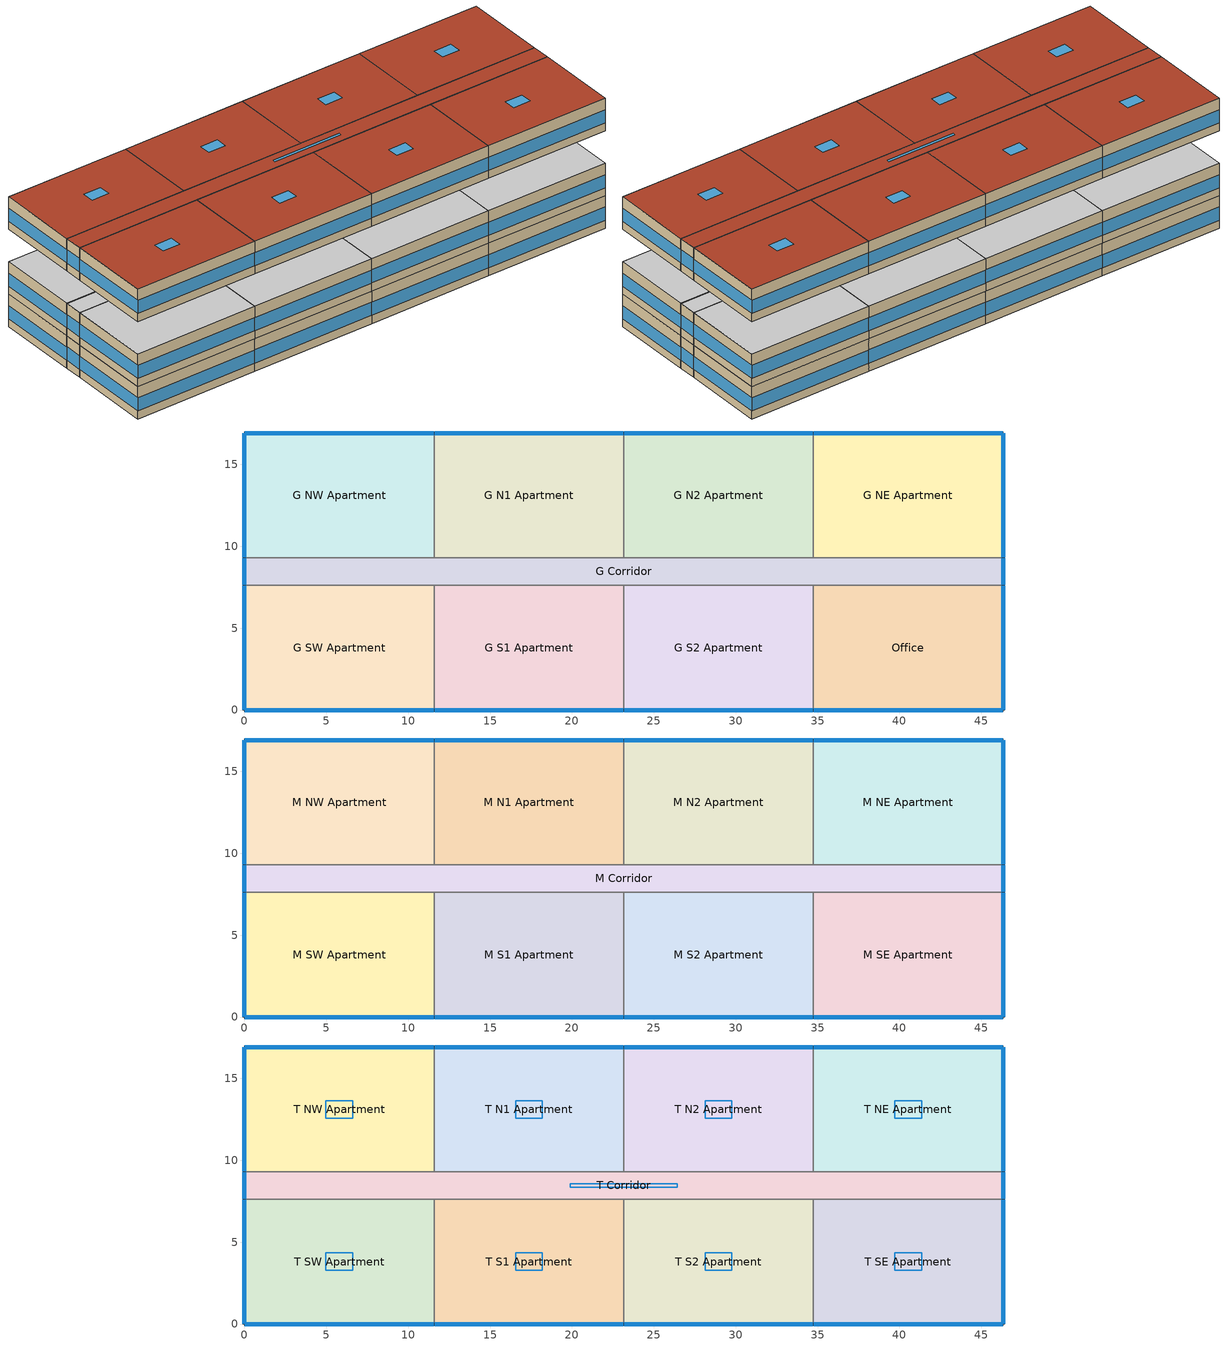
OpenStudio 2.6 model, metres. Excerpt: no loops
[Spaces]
G S1 Apartment
 floor ground: 23.16,7.62 23.16,0 11.58,0 11.58,7.62 z0
 wall outside: 11.58,0 23.16,0 z0:3.05
 wall to G S2 Apartment: 23.16,0 23.16,7.62 z0:3.05
 wall to G Corridor: 23.16,7.62 11.58,7.62 z0:3.05
 wall to G SW Apartment: 11.58,7.62 11.58,0 z0:3.05
 window: 11.61,0 23.14,0 z0.76:1.99
 ceiling adiabatic (BTAP-Int-Wall): 23.16,0 23.16,7.62 11.58,7.62 11.58,0 z3.05
G S2 Apartment
 floor ground: 34.75,7.62 34.75,0 23.16,0 23.16,7.62 z0
 wall outside: 23.16,0 34.75,0 z0:3.05
 wall to Office: 34.75,0 34.75,7.62 z0:3.05
 wall to G Corridor: 34.75,7.62 23.16,7.62 z0:3.05
 window: 23.19,0 34.72,0 z0.76:1.99
 ceiling adiabatic (BTAP-Int-Wall): 34.75,0 34.75,7.62 23.16,7.62 23.16,0 z3.05
G NE Apartment
 floor ground: 46.33,16.92 46.33,9.3 34.75,9.3 34.75,16.92 z0
 wall outside: 46.33,9.3 46.33,16.92 34.75,16.92 z0:3.05
 wall to G Corridor: 34.75,9.3 46.33,9.3 z0:3.05
 wall to G N2 Apartment: 34.75,16.92 34.75,9.3 z0:3.05
 window: 46.33,9.32 46.33,16.89 / 46.3,16.92 34.77,16.92 z0.76:1.99
 ceiling adiabatic (BTAP-Int-Wall): 46.33,9.3 46.33,16.92 34.75,16.92 34.75,9.3 z3.05
G NW Apartment
 floor ground: 11.58,16.92 11.58,9.3 0,9.3 0,16.92 z0
 wall outside: 11.58,16.92 0,16.92 0,9.3 z0:3.05
 wall to G N1 Apartment: 11.58,9.3 11.58,16.92 z0:3.05
 wall to G Corridor: 0,9.3 11.58,9.3 z0:3.05
 window: 11.56,16.92 0.03,16.92 / 0,16.89 0,9.32 z0.76:1.99
 ceiling adiabatic (BTAP-Int-Wall): 11.58,9.3 11.58,16.92 0,16.92 0,9.3 z3.05
G N1 Apartment
 floor ground: 23.16,16.92 23.16,9.3 11.58,9.3 11.58,16.92 z0
 wall outside: 23.16,16.92 11.58,16.92 z0:3.05
 wall to G N2 Apartment: 23.16,9.3 23.16,16.92 z0:3.05
 wall to G Corridor: 11.58,9.3 23.16,9.3 z0:3.05
 window: 23.14,16.92 11.61,16.92 z0.76:1.99
 ceiling adiabatic (BTAP-Int-Wall): 23.16,9.3 23.16,16.92 11.58,16.92 11.58,9.3 z3.05
Office
 floor ground: 46.33,7.62 46.33,0 34.75,0 34.75,7.62 z0
 wall outside: 34.75,0 46.33,0 46.33,7.62 z0:3.05
 wall to G Corridor: 46.33,7.62 34.75,7.62 z0:3.05
 window: 46.33,0.03 46.33,7.59 / 34.77,0 46.3,0 z0.76:1.99
 ceiling adiabatic (BTAP-Int-Wall): 46.33,0 46.33,7.62 34.75,7.62 34.75,0 z3.05
G Corridor
 floor ground: 46.33,9.3 46.33,7.62 0,7.62 0,9.3 z0
 wall outside: 46.33,7.62 46.33,9.3 / 0,9.3 0,7.62 z0:3.05
 wall to G N2 Apartment: 34.75,9.3 23.16,9.3 z0:3.05
 wall to G SW Apartment: 0,7.62 11.58,7.62 z0:3.05
 window: 46.33,7.65 46.33,9.27 / 0,9.27 0,7.65 z0.76:2.02
 ceiling adiabatic (BTAP-Int-Wall): 46.33,7.62 46.33,9.3 0,9.3 0,7.62 z3.05
G SW Apartment
 floor ground: 11.58,7.62 11.58,0 0,0 0,7.62 z0
 wall outside: 0,7.62 0,0 11.58,0 z0:3.05
 window: 0.03,0 11.56,0 / 0,7.59 0,0.03 z0.76:1.99
 ceiling adiabatic (BTAP-Int-Wall): 11.58,0 11.58,7.62 0,7.62 0,0 z3.05
G N2 Apartment
 floor ground: 34.75,16.92 34.75,9.3 23.16,9.3 23.16,16.92 z0
 wall outside: 34.75,16.92 23.16,16.92 z0:3.05
 window: 34.72,16.92 23.19,16.92 z0.76:1.99
 ceiling adiabatic (BTAP-Int-Wall): 34.75,9.3 34.75,16.92 23.16,16.92 23.16,9.3 z3.05
M S2 Apartment
 floor adiabatic (BTAP-Int-Wall): 34.75,7.62 34.75,0 23.16,0 23.16,7.62 z3.05
 wall outside: 23.16,0 34.75,0 z3.05:6.1
 wall to M SE Apartment: 34.75,0 34.75,7.62 z3.05:6.1
 wall to M S1 Apartment: 23.16,7.62 23.16,0 z3.05:6.1
 wall to M Corridor: 34.75,7.62 23.16,7.62 z3.05:6.1
 window: 23.19,0 34.72,0 z3.81:5.03
 ceiling adiabatic (BTAP-Int-Wall): 34.75,0 34.75,7.62 23.16,7.62 23.16,0 z6.1
M SE Apartment
 floor adiabatic (BTAP-Int-Wall): 46.33,7.62 46.33,0 34.75,0 34.75,7.62 z3.05
 wall outside: 34.75,0 46.33,0 46.33,7.62 z3.05:6.1
 wall to M Corridor: 46.33,7.62 34.75,7.62 z3.05:6.1
 window: 46.33,0.03 46.33,7.59 z3.81:5.04; 34.77,0 46.3,0 z3.81:5.03
 ceiling adiabatic (BTAP-Int-Wall): 46.33,0 46.33,7.62 34.75,7.62 34.75,0 z6.1
M Corridor
 floor adiabatic (BTAP-Int-Wall): 46.33,9.3 46.33,7.62 0,7.62 0,9.3 z3.05
 wall outside: 0,9.3 0,7.62 / 46.33,7.62 46.33,9.3 z3.05:6.1
 wall to M SW Apartment: 0,7.62 11.58,7.62 z3.05:6.1
 wall to M N1 Apartment: 23.16,9.3 11.58,9.3 z3.05:6.1
 wall to M NE Apartment: 46.33,9.3 34.75,9.3 z3.05:6.1
 wall to M N2 Apartment: 34.75,9.3 23.16,9.3 z3.05:6.1
 wall to M S1 Apartment: 11.58,7.62 23.16,7.62 z3.05:6.1
 wall to M NW Apartment: 11.58,9.3 0,9.3 z3.05:6.1
 window: 46.33,7.65 46.33,9.27 / 0,9.27 0,7.65 z3.81:5.07
 ceiling adiabatic (BTAP-Int-Wall): 46.33,7.62 46.33,9.3 0,9.3 0,7.62 z6.1
M SW Apartment
 floor adiabatic (BTAP-Int-Wall): 11.58,7.62 11.58,0 0,0 0,7.62 z3.05
 wall outside: 0,7.62 0,0 11.58,0 z3.05:6.1
 wall to M S1 Apartment: 11.58,0 11.58,7.62 z3.05:6.1
 window: 0.03,0 11.56,0 z3.81:5.03; 0,7.59 0,0.03 z3.81:5.04
 ceiling adiabatic (BTAP-Int-Wall): 11.58,0 11.58,7.62 0,7.62 0,0 z6.1
M NE Apartment
 floor adiabatic (BTAP-Int-Wall): 46.33,16.92 46.33,9.3 34.75,9.3 34.75,16.92 z3.05
 wall outside: 46.33,9.3 46.33,16.92 34.75,16.92 z3.05:6.1
 wall to M N2 Apartment: 34.75,16.92 34.75,9.3 z3.05:6.1
 window: 46.33,9.32 46.33,16.89 z3.81:5.04; 46.3,16.92 34.77,16.92 z3.81:5.03
 ceiling adiabatic (BTAP-Int-Wall): 46.33,9.3 46.33,16.92 34.75,16.92 34.75,9.3 z6.1
M N2 Apartment
 floor adiabatic (BTAP-Int-Wall): 34.75,16.92 34.75,9.3 23.16,9.3 23.16,16.92 z3.05
 wall outside: 34.75,16.92 23.16,16.92 z3.05:6.1
 wall to M N1 Apartment: 23.16,16.92 23.16,9.3 z3.05:6.1
 window: 34.72,16.92 23.19,16.92 z3.81:5.03
 ceiling adiabatic (BTAP-Int-Wall): 34.75,9.3 34.75,16.92 23.16,16.92 23.16,9.3 z6.1
M N1 Apartment
 floor adiabatic (BTAP-Int-Wall): 23.16,16.92 23.16,9.3 11.58,9.3 11.58,16.92 z3.05
 wall outside: 23.16,16.92 11.58,16.92 z3.05:6.1
 wall to M NW Apartment: 11.58,16.92 11.58,9.3 z3.05:6.1
 window: 23.14,16.92 11.61,16.92 z3.81:5.03
 ceiling adiabatic (BTAP-Int-Wall): 23.16,9.3 23.16,16.92 11.58,16.92 11.58,9.3 z6.1
M S1 Apartment
 floor adiabatic (BTAP-Int-Wall): 23.16,7.62 23.16,0 11.58,0 11.58,7.62 z3.05
 wall outside: 11.58,0 23.16,0 z3.05:6.1
 window: 11.61,0 23.14,0 z3.81:5.03
 ceiling adiabatic (BTAP-Int-Wall): 23.16,0 23.16,7.62 11.58,7.62 11.58,0 z6.1
M NW Apartment
 floor adiabatic (BTAP-Int-Wall): 11.58,16.92 11.58,9.3 0,9.3 0,16.92 z3.05
 wall outside: 11.58,16.92 0,16.92 0,9.3 z3.05:6.1
 window: 11.56,16.92 0.03,16.92 z3.81:5.03; 0,16.89 0,9.32 z3.81:5.04
 ceiling adiabatic (BTAP-Int-Wall): 11.58,9.3 11.58,16.92 0,16.92 0,9.3 z6.1
T SW Apartment
 floor adiabatic (BTAP-Int-Wall): 11.58,7.62 11.58,0 0,0 0,7.62 z9.14
 wall outside: 0,7.62 0,0 11.58,0 z9.14:12.19
 wall to T S1 Apartment: 11.58,0 11.58,7.62 z9.14:12.19
 wall to T Corridor: 11.58,7.62 0,7.62 z9.14:12.19
 window: 0.03,0 11.56,0 / 0,7.59 0,0.03 z9.91:11.13
 roof outside: 11.58,0 11.58,7.62 0,7.62 0,0 z12.19
 skylight: 6.61,3.27 6.61,4.35 4.97,4.35 4.97,3.27 z12.19
T N1 Apartment
 floor adiabatic (BTAP-Int-Wall): 23.16,16.92 23.16,9.3 11.58,9.3 11.58,16.92 z9.14
 wall outside: 23.16,16.92 11.58,16.92 z9.14:12.19
 wall to T Corridor: 11.58,9.3 23.16,9.3 z9.14:12.19
 wall to T NW Apartment: 11.58,16.92 11.58,9.3 z9.14:12.19
 wall to T N2 Apartment: 23.16,9.3 23.16,16.92 z9.14:12.19
 window: 23.14,16.92 11.61,16.92 z9.91:11.13
 roof outside: 23.16,9.3 23.16,16.92 11.58,16.92 11.58,9.3 z12.19
 skylight: 18.19,12.57 18.19,13.64 16.55,13.64 16.55,12.57 z12.19
T Corridor
 floor adiabatic (BTAP-Int-Wall): 46.33,9.3 46.33,7.62 0,7.62 0,9.3 z9.14
 wall outside: 46.33,7.62 46.33,9.3 / 0,9.3 0,7.62 z9.14:12.19
 wall to T SE Apartment: 34.75,7.62 46.33,7.62 z9.14:12.19
 wall to T S1 Apartment: 11.58,7.62 23.16,7.62 z9.14:12.19
 wall to T NW Apartment: 11.58,9.3 0,9.3 z9.14:12.19
 wall to T N2 Apartment: 34.75,9.3 23.16,9.3 z9.14:12.19
 wall to T S2 Apartment: 23.16,7.62 34.75,7.62 z9.14:12.19
 wall to T NE Apartment: 46.33,9.3 34.75,9.3 z9.14:12.19
 window: 46.33,7.65 46.33,9.27 / 0,9.27 0,7.65 z9.91:11.16
 roof outside: 46.33,7.62 46.33,9.3 0,9.3 0,7.62 z12.19
 skylight: 26.44,8.34 26.44,8.58 19.89,8.58 19.89,8.34 z12.19
T N2 Apartment
 floor adiabatic (BTAP-Int-Wall): 34.75,16.92 34.75,9.3 23.16,9.3 23.16,16.92 z9.14
 wall outside: 34.75,16.92 23.16,16.92 z9.14:12.19
 wall to T NE Apartment: 34.75,9.3 34.75,16.92 z9.14:12.19
 window: 34.72,16.92 23.19,16.92 z9.91:11.13
 roof outside: 34.75,9.3 34.75,16.92 23.16,16.92 23.16,9.3 z12.19
 skylight: 29.77,12.57 29.77,13.64 28.14,13.64 28.14,12.57 z12.19
T NW Apartment
 floor adiabatic (BTAP-Int-Wall): 11.58,16.92 11.58,9.3 0,9.3 0,16.92 z9.14
 wall outside: 11.58,16.92 0,16.92 0,9.3 z9.14:12.19
 window: 11.56,16.92 0.03,16.92 / 0,16.89 0,9.32 z9.91:11.13
 roof outside: 11.58,9.3 11.58,16.92 0,16.92 0,9.3 z12.19
 skylight: 6.61,12.57 6.61,13.64 4.97,13.64 4.97,12.57 z12.19
T NE Apartment
 floor adiabatic (BTAP-Int-Wall): 46.33,16.92 46.33,9.3 34.75,9.3 34.75,16.92 z9.14
 wall outside: 46.33,9.3 46.33,16.92 34.75,16.92 z9.14:12.19
 window: 46.33,9.32 46.33,16.89 / 46.3,16.92 34.77,16.92 z9.91:11.13
 roof outside: 46.33,9.3 46.33,16.92 34.75,16.92 34.75,9.3 z12.19
 skylight: 41.36,12.57 41.36,13.64 39.72,13.64 39.72,12.57 z12.19
T S2 Apartment
 floor adiabatic (BTAP-Int-Wall): 34.75,7.62 34.75,0 23.16,0 23.16,7.62 z9.14
 wall outside: 23.16,0 34.75,0 z9.14:12.19
 wall to T SE Apartment: 34.75,0 34.75,7.62 z9.14:12.19
 wall to T S1 Apartment: 23.16,7.62 23.16,0 z9.14:12.19
 window: 23.19,0 34.72,0 z9.91:11.13
 roof outside: 34.75,0 34.75,7.62 23.16,7.62 23.16,0 z12.19
 skylight: 29.77,3.27 29.77,4.35 28.14,4.35 28.14,3.27 z12.19
T S1 Apartment
 floor adiabatic (BTAP-Int-Wall): 23.16,7.62 23.16,0 11.58,0 11.58,7.62 z9.14
 wall outside: 11.58,0 23.16,0 z9.14:12.19
 window: 11.61,0 23.14,0 z9.91:11.13
 roof outside: 23.16,0 23.16,7.62 11.58,7.62 11.58,0 z12.19
 skylight: 18.19,3.27 18.19,4.35 16.55,4.35 16.55,3.27 z12.19
T SE Apartment
 floor adiabatic (BTAP-Int-Wall): 46.33,7.62 46.33,0 34.75,0 34.75,7.62 z9.14
 wall outside: 34.75,0 46.33,0 46.33,7.62 z9.14:12.19
 window: 46.33,0.03 46.33,7.59 / 34.77,0 46.3,0 z9.91:11.13
 roof outside: 46.33,0 46.33,7.62 34.75,7.62 34.75,0 z12.19
 skylight: 41.36,3.27 41.36,4.35 39.72,4.35 39.72,3.27 z12.19
[Site]
Toronto Pearson Intl AP_ON_CAN: Latitude {deg}=43.677; Longitude {deg}=-79.631; Time Zone {hr}=-5; Elevation {m}=173.4; Terrain=City
[Building]
MidriseApartment-CAN_ON_Toronto.Pearson.Intl.AP.716240_CWEC2016.epw created: 2019-05-17 15:23:00 +0000: North Axis {deg}=0; Default Construction Set=BTAP-Mass at hdd = 3890.0; Standards Number of Stories=4; Standards Number of Above Ground Stories=4; Standards Building Type=NECB2017_MidriseApartment
[Site:WaterMainsTemperature]
Calculation Method=Correlation; Annual Average Outdoor Air Temperature {C}=9.05833; Maximum Difference In Monthly Average Outdoor Air Temperatures {deltaC}=28.3
[Site:GroundTemperature:BuildingSurface]
19.527, 19.502, 19.536, 19.598, 20.002, 21.64, 22.225, 22.375, 21.449, 20.121, 19.802, 19.633
[SizingPeriod:DesignDay] Barometric Pressure {Pa}=99259; Sky Clearness=0; Rain Indicator=0; Snow Indicator=0; Day of Month=21; Daylight Saving Time Indicator=0; Humidity Indicating Type=Wetbulb; Dry-Bulb Temperature Range Modifier Type=DefaultMultipliers
Name | Maximum Dry-Bulb Temperature {C} | Daily Dry-Bulb Temperature Range {deltaC} | Humidity Indicating Conditions at Maximum Dry-Bulb | Wind Speed {m/s} | Wind Direction {deg} | Month | Day Type | Solar Model Indicator | ASHRAE Taub | ASHRAE Taud
Toronto Pearson Intl AP Ann Htg 99.6% Condns DB | -18 | 0 | -18 | 5.2 | 0 | 1 | WinterDesignDay | ASHRAEClearSky
Toronto Pearson Intl AP Ann Clg .4% Condns DB=>MWB | 31.3 | 9.7 | 22.4 | 6 | 270 | 7 | SummerDesignDay | ASHRAETau | 0.425 | 2.27
[Material:NoMass] Roughness=Smooth; Thermal Absorptance=0.9; Solar Absorptance=0.7
Name | Thermal Resistance {m2-K/W} | Visible Absorptance
Typical Carpet Pad | 0.21648 | 0.8
Typical Insulation 1 | 5.20402 | 0.7
Typical Insulation 2 | 3.32618 | 0.7
Typical Insulation 3 | 6.41024 | 0.7
Typical Carpet Pad 2 | 1.25503 | 0.8
Typical Carpet Pad 3 | 2.57255 | 0.8
Typical Insulation 4 | 0.526298 | 0.7
Typical Insulation 5 | 0.526316 | 0.7
[Material]
Name | Roughness | Thickness {m} | Conductivity {W/m-K} | Density {kg/m3} | Specific Heat {J/kg-K} | Thermal Absorptance | Solar Absorptance | Visible Absorptance
100mm Normalweight concrete floor | MediumSmooth | 0.1016 | 2.31 | 2322 | 832
G01 13mm gypsum board | Smooth | 0.0127 | 0.16 | 800 | 1090 | 0.9 | 0.7 | 0.5
G05 25mm wood | MediumSmooth | 0.0254 | 0.15 | 608 | 1630 | 0.9 | 0.5 | 0.5
4 in. Normalweight Concrete Floor | MediumRough | 0.1016 | 2.31 | 2322 | 832 | 0.9 | 0.7 | 0.7
1IN Stucco | Smooth | 0.0253 | 0.6918 | 1858 | 837 | 0.9 | 0.7 | 0.92
8IN CONCRETE HW RefBldg | Rough | 0.2032 | 1.311 | 2240 | 836.8 | 0.9 | 0.7 | 0.7
1/2IN Gypsum | Smooth | 0.0127 | 0.16 | 784.9 | 830 | 0.9 | 0.4 | 0.4
Metal Roof Surface; F08 Metal surface | Smooth | 0.0008 | 45.28 | 7824 | 500 | 0.9 | 0.7 | 0.7
6 in. Normalweight Concrete Floor | MediumRough | 0.1524 | 2.31 | 2322 | 832 | 0.9 | 0.7 | 0.7
[Construction]
BTAP-Int-Floor: 100mm Normalweight concrete floor, Typical Carpet Pad
BTAP-Int-Wall: G01 13mm gypsum board, G01 13mm gypsum board
BTAP-Int-Ceiling: Typical Carpet Pad, 100mm Normalweight concrete floor
BTAP-Ext-DaylightDiffuser: SimpleGlazing
BTAP-Int-Door: G05 25mm wood
BTAP-Ext-Floor-Mass:U-0.183: Typical Insulation 1, 4 in. Normalweight Concrete Floor, Typical Carpet Pad
BTAP-Ext-Wall-Mass:U-0.278: 1IN Stucco, 8IN CONCRETE HW RefBldg, Typical Insulation 2, 1/2IN Gypsum
BTAP-Ext-Roof-Metal:U-0.156: Metal Roof Surface, Typical Insulation 3
BTAP-Grnd-Floor-Mass:U-0.757: 6 in. Normalweight Concrete Floor, Typical Carpet Pad 2
BTAP-Grnd-Roof-Mass:U-0.379: 6 in. Normalweight Concrete Floor, Typical Carpet Pad 3
BTAP-Ext-Door:U-1.9000000000000001: F08 Metal surface, Typical Insulation 4
BTAP-Ext-OverHeadDoor:U-1.9000000000000001: Typical Insulation 5
BTAP-Ext-DaylightDiffuser:U=0.190 SHGC=0.600: SimpleGlazing:U=0.190 SHGC=0.600
[DefaultConstructionSet]
BTAP-Mass at hdd = 3890.0: Default Exterior Surface Constructions=BTAP-Mass at hdd = 3890.0; Default Interior Surface Constructions=Default Surface Constructions 2; Default Ground Contact Surface Constructions=BTAP-Mass at hdd = 3890.0 1; Default Exterior SubSurface Constructions=BTAP-Mass at hdd = 3890.0; Default Interior SubSurface Constructions=Default Sub Surface Constructions 2; Interior Partition Construction=BTAP-Int-Door
[DefaultSurfaceConstructions]
Name | Floor Construction | Wall Construction | Roof Ceiling Construction
Default Surface Constructions 2 | BTAP-Int-Floor | BTAP-Int-Wall | BTAP-Int-Ceiling
BTAP-Mass at hdd = 3890.0 | BTAP-Ext-Floor-Mass:U-0.183 | BTAP-Ext-Wall-Mass:U-0.278 | BTAP-Ext-Roof-Metal:U-0.156
BTAP-Mass at hdd = 3890.0 1 | BTAP-Grnd-Floor-Mass:U-0.757 | BTAP-Grnd-Roof-Mass:U-0.379 | BTAP-Grnd-Roof-Mass:U-0.379
[DefaultSubSurfaceConstructions]
Name | Fixed Window Construction | Operable Window Construction | Door Construction | Glass Door Construction | Overhead Door Construction | Skylight Construction | Tubular Daylight Dome Construction | Tubular Daylight Diffuser Construction
Default Sub Surface Constructions 2 | BTAP-Ext-DaylightDiffuser | BTAP-Ext-DaylightDiffuser | BTAP-Int-Door
BTAP-Mass at hdd = 3890.0 | BTAP-Ext-DaylightDiffuser:U=0.190 SHGC=0.600 | BTAP-Ext-DaylightDiffuser:U=0.190 SHGC=0.600 | BTAP-Ext-Door:U-1.9000000000000001 | BTAP-Ext-DaylightDiffuser:U=0.190 SHGC=0.600 | BTAP-Ext-OverHeadDoor:U-1.9000000000000001 | BTAP-Ext-DaylightDiffuser:U=0.190 SHGC=0.600 | BTAP-Ext-DaylightDiffuser:U=0.190 SHGC=0.600 | BTAP-Ext-DaylightDiffuser:U=0.190 SHGC=0.600
[WindowMaterial:SimpleGlazingSystem] Solar Heat Gain Coefficient=0.6; Visible Transmittance=0.21
Name | U-Factor {W/m2-K}
SimpleGlazing | 2.2
SimpleGlazing:U=0.190 SHGC=0.600 | 1.9
[Space]
Name | Space Type | Building Story | Thermal Zone
T SE Apartment | Space Function Dwelling units general | Building Story 3 | Sp-T SE Apartment Sys-1 Flr-3 Sch-G HPlcmt-south ZN
G Corridor | Space Function Corridor/Transition area other-sch-G | Building Story 1 | Sp-G Corridor Sys-1 Flr-1 Sch-G HPlcmt-east ZN
T SW Apartment | Space Function Dwelling units general | Building Story 3 | Sp-T SW Apartment Sys-1 Flr-3 Sch-G HPlcmt-south ZN
M S2 Apartment | Space Function Dwelling units general | Building Story 2 | Sp-M S2 Apartment Sys-1 Flr-2 Sch-G HPlcmt-south ZN
M SE Apartment | Space Function Dwelling units general | Building Story 2 | Sp-M SE Apartment Sys-1 Flr-2 Sch-G HPlcmt-south ZN
T N1 Apartment | Space Function Dwelling units general | Building Story 3 | Sp-T N1 Apartment Sys-1 Flr-3 Sch-G HPlcmt-north ZN
T Corridor | Space Function Corridor/Transition area other-sch-G | Building Story 3 | Sp-T Corridor Sys-1 Flr-3 Sch-G HPlcmt-west ZN
T N2 Apartment | Space Function Dwelling units general | Building Story 3 | Sp-T N2 Apartment Sys-1 Flr-3 Sch-G HPlcmt-north ZN
M SW Apartment | Space Function Dwelling units general | Building Story 2 | Sp-M SW Apartment Sys-1 Flr-2 Sch-G HPlcmt-south ZN
T NW Apartment | Space Function Dwelling units general | Building Story 3 | Sp-T NW Apartment Sys-1 Flr-3 Sch-G HPlcmt-north ZN
M Corridor | Space Function Corridor/Transition area other-sch-G | Building Story 2 | Sp-M Corridor Sys-1 Flr-2 Sch-G HPlcmt-east ZN
G S1 Apartment | Space Function Dwelling units general | Building Story 1 | Sp-G S1 Apartment Sys-1 Flr-1 Sch-G HPlcmt-south ZN
G S2 Apartment | Space Function Dwelling units general | Building Story 1 | Sp-G S2 Apartment Sys-1 Flr-1 Sch-G HPlcmt-south ZN
M NE Apartment | Space Function Dwelling units general | Building Story 2 | Sp-M NE Apartment Sys-1 Flr-2 Sch-G HPlcmt-north ZN
T NE Apartment | Space Function Dwelling units general | Building Story 3 | Sp-T NE Apartment Sys-1 Flr-3 Sch-G HPlcmt-north ZN
G NW Apartment | Space Function Dwelling units general | Building Story 1 | Sp-G NW Apartment Sys-1 Flr-1 Sch-G HPlcmt-north ZN
T S1 Apartment | Space Function Dwelling units general | Building Story 3 | Sp-T S1 Apartment Sys-1 Flr-3 Sch-G HPlcmt-south ZN
M N1 Apartment | Space Function Dwelling units general | Building Story 2 | Sp-M N1 Apartment Sys-1 Flr-2 Sch-G HPlcmt-north ZN
Office | Space Function Conference/Meeting/Multi-purpose room | Building Story 1 | Sp-Office Sys-3 Flr-1 Sch-C HPlcmt-south ZN
G NE Apartment | Space Function Dwelling units general | Building Story 1 | Sp-G NE Apartment Sys-1 Flr-1 Sch-G HPlcmt-north ZN
T S2 Apartment | Space Function Dwelling units general | Building Story 3 | Sp-T S2 Apartment Sys-1 Flr-3 Sch-G HPlcmt-south ZN
G SW Apartment | Space Function Dwelling units general | Building Story 1 | Sp-G SW Apartment Sys-1 Flr-1 Sch-G HPlcmt-south ZN
M N2 Apartment | Space Function Dwelling units general | Building Story 2 | Sp-M N2 Apartment Sys-1 Flr-2 Sch-G HPlcmt-north ZN
G N1 Apartment | Space Function Dwelling units general | Building Story 1 | Sp-G N1 Apartment Sys-1 Flr-1 Sch-G HPlcmt-north ZN
G N2 Apartment | Space Function Dwelling units general | Building Story 1 | Sp-G N2 Apartment Sys-1 Flr-1 Sch-G HPlcmt-north ZN
M S1 Apartment | Space Function Dwelling units general | Building Story 2 | Sp-M S1 Apartment Sys-1 Flr-2 Sch-G HPlcmt-south ZN
M NW Apartment | Space Function Dwelling units general | Building Story 2 | Sp-M NW Apartment Sys-1 Flr-2 Sch-G HPlcmt-north ZN
[BuildingStory]
Name | Nominal Z Coordinate {m}
Building Story 1 | 0
Building Story 2 | 3.04785
Building Story 3 | 9.14355
[SpaceType] Standards Building Type=Space Function
Name | Default Schedule Set | Design Specification Outdoor Air Object | Standards Space Type
Space Function Corridor/Transition area other-sch-G | Space Function Corridor/Transition area other-sch-G Schedule Set | Space Function Corridor/Transition area other-sch-G Ventilation | Corridor/Transition area other-sch-G
Space Function Dwelling units general | Space Function Dwelling units general Schedule Set | Space Function Dwelling units general Ventilation | Dwelling units general
Space Function Conference/Meeting/Multi-purpose room | Space Function Conference/Meeting/Multi-purpose room Schedule Set | Space Function Conference/Meeting/Multi-purpose room Ventilation | Conference/Meeting/Multi-purpose room
[People:Definition] Number of People Calculation Method=People/Area; Fraction Radiant=0.3
Name | People per Space Floor Area {person/m2}
Space Function Conference/Meeting/Multi-purpose room People Definition | 0.200073
Space Function Corridor/Transition area other-sch-G People Definition | 0.0100036
Space Function Dwelling units general People Definition | 0.0400145
[People] Work Efficiency Schedule=Work Efficiency Schedule; Clothing Insulation Schedule=Clothing Schedule; Air Velocity Schedule=Air Velocity Schedule; Multiplier=1
Name | People Definition | Space or SpaceType
Space Function Conference/Meeting/Multi-purpose room People | Space Function Conference/Meeting/Multi-purpose room People Definition | Space Function Conference/Meeting/Multi-purpose room
Space Function Corridor/Transition area other-sch-G People | Space Function Corridor/Transition area other-sch-G People Definition | Space Function Corridor/Transition area other-sch-G
Space Function Dwelling units general People | Space Function Dwelling units general People Definition | Space Function Dwelling units general
[Lights:Definition] Design Level Calculation Method=Watts/Area; Fraction Radiant=0.5; Fraction Visible=0.2
Name | Watts per Space Floor Area {W/m2}
Space Function Conference/Meeting/Multi-purpose room Lights Definition | 11.4999
Space Function Corridor/Transition area other-sch-G Lights Definition | 7.10258
Space Function Dwelling units general Lights Definition | 5.00182
[Lights] Fraction Replaceable=1
Name | Lights Definition | Space or SpaceType
Space Function Conference/Meeting/Multi-purpose room Lights | Space Function Conference/Meeting/Multi-purpose room Lights Definition | Space Function Conference/Meeting/Multi-purpose room
Space Function Corridor/Transition area other-sch-G Lights | Space Function Corridor/Transition area other-sch-G Lights Definition | Space Function Corridor/Transition area other-sch-G
Space Function Dwelling units general Lights | Space Function Dwelling units general Lights Definition | Space Function Dwelling units general
[ElectricEquipment:Definition] Design Level Calculation Method=Watts/Area; Fraction Radiant=0.5
Name | Watts per Space Floor Area {W/m2}
Space Function Conference/Meeting/Multi-purpose room Elec Equip Definition | 1.00036
Space Function Dwelling units general Elec Equip Definition | 5.00182
[ElectricEquipment]
Name | Electric Equipment Definition | Space or SpaceType
Space Function Conference/Meeting/Multi-purpose room Elec Equip | Space Function Conference/Meeting/Multi-purpose room Elec Equip Definition | Space Function Conference/Meeting/Multi-purpose room
Space Function Dwelling units general Elec Equip | Space Function Dwelling units general Elec Equip Definition | Space Function Dwelling units general
[DesignSpecification:OutdoorAir] Outdoor Air Method=Sum; Outdoor Air Flow per Person {m3/s-person}=0; Outdoor Air Flow Rate {m3/s}=0; Outdoor Air Flow Air Changes per Hour {1/hr}=0
Name | Outdoor Air Flow per Floor Area {m3/s-m2}
Space Function Conference/Meeting/Multi-purpose room Ventilation | 0.0015748
Space Function Corridor/Transition area other-sch-G Ventilation | 0.0003048
Space Function Dwelling units general Ventilation | 0.00039624
[DefaultScheduleSet] People Activity Level Schedule=NECB-Activity; Infiltration Schedule=Always On
Name | Number of People Schedule | Lighting Schedule | Electric Equipment Schedule
Space Function Conference/Meeting/Multi-purpose room Schedule Set | NECB-C-Occupancy | NECB-C-Occupancy-NECB-C-Lighting-0.5-0.0-0.67-Light Ruleset | NECB-C-Electric-Equipment
Space Function Corridor/Transition area other-sch-G Schedule Set; Space Function Dwelling units general Schedule Set | NECB-G-Occupancy | NECB-G-Lighting | NECB-G-Electric-Equipment
[ThermostatSetpoint:DualSetpoint]
Name | Heating Setpoint Temperature Schedule | Cooling Setpoint Temperature Schedule
Space Function Dwelling units general Thermostat 24; Space Function Dwelling units general Thermostat 25; Space Function Dwelling units general Thermostat 26; Space Function Dwelling units general Thermostat 27; Space Function Corridor/Transition area other-sch-G Thermostat 4; Space Function Dwelling units general Thermostat 28; Space Function Dwelling units general Thermostat 29; Space Function Dwelling units general Thermostat 30; Space Function Dwelling units general Thermostat 31; Space Function Dwelling units general Thermostat 32; Space Function Dwelling units general Thermostat 33; Space Function Dwelling units general Thermostat 34; Space Function Corridor/Transition area other-sch-G Thermostat 5; Space Function Dwelling units general Thermostat 35; Space Function Dwelling units general Thermostat 36; Space Function Dwelling units general Thermostat 37; Space Function Dwelling units general Thermostat 38; Space Function Dwelling units general Thermostat 39; Space Function Dwelling units general Thermostat 40; Space Function Dwelling units general Thermostat 41; Space Function Dwelling units general Thermostat 42; Space Function Corridor/Transition area other-sch-G Thermostat 6; Space Function Dwelling units general Thermostat 43; Space Function Dwelling units general Thermostat 44; Space Function Dwelling units general Thermostat 45; Space Function Dwelling units general Thermostat 46 | NECB-G-Thermostat Setpoint-Heating | NECB-G-Thermostat Setpoint-Cooling
Space Function Conference/Meeting/Multi-purpose room Thermostat 2 | NECB-C-Thermostat Setpoint-Heating | NECB-C-Thermostat Setpoint-Cooling
[SpaceInfiltration:DesignFlowRate] Schedule=Always On Discrete; Design Flow Rate Calculation Method=Flow/ExteriorArea; Flow per Exterior Surface Area {m3/s-m2}=0.00025; Constant Term Coefficient=0; Temperature Term Coefficient=0; Velocity Term Coefficient=0.224; Velocity Squared Term Coefficient=0
Name | Space or SpaceType
G Corridor Infiltration | G Corridor
G N1 Apartment Infiltration | G N1 Apartment
G N2 Apartment Infiltration | G N2 Apartment
G NE Apartment Infiltration | G NE Apartment
G NW Apartment Infiltration | G NW Apartment
G S1 Apartment Infiltration | G S1 Apartment
G S2 Apartment Infiltration | G S2 Apartment
G SW Apartment Infiltration | G SW Apartment
M Corridor Infiltration | M Corridor
M N1 Apartment Infiltration | M N1 Apartment
M N2 Apartment Infiltration | M N2 Apartment
M NE Apartment Infiltration | M NE Apartment
M NW Apartment Infiltration | M NW Apartment
M S1 Apartment Infiltration | M S1 Apartment
M S2 Apartment Infiltration | M S2 Apartment
M SE Apartment Infiltration | M SE Apartment
M SW Apartment Infiltration | M SW Apartment
Office Infiltration | Office
T Corridor Infiltration | T Corridor
T N1 Apartment Infiltration | T N1 Apartment
T N2 Apartment Infiltration | T N2 Apartment
T NE Apartment Infiltration | T NE Apartment
T NW Apartment Infiltration | T NW Apartment
T S1 Apartment Infiltration | T S1 Apartment
T S2 Apartment Infiltration | T S2 Apartment
T SE Apartment Infiltration | T SE Apartment
T SW Apartment Infiltration | T SW Apartment
[ThermalZone] Use Ideal Air Loads=No
Name | Thermostat | Multiplier
Sp-G N1 Apartment Sys-1 Flr-1 Sch-G HPlcmt-north ZN | Space Function Dwelling units general Thermostat 24
Sp-G N2 Apartment Sys-1 Flr-1 Sch-G HPlcmt-north ZN | Space Function Dwelling units general Thermostat 25
Sp-G NE Apartment Sys-1 Flr-1 Sch-G HPlcmt-north ZN | Space Function Dwelling units general Thermostat 26
Sp-G NW Apartment Sys-1 Flr-1 Sch-G HPlcmt-north ZN | Space Function Dwelling units general Thermostat 27
Sp-G Corridor Sys-1 Flr-1 Sch-G HPlcmt-east ZN | Space Function Corridor/Transition area other-sch-G Thermostat 4
Sp-G S1 Apartment Sys-1 Flr-1 Sch-G HPlcmt-south ZN | Space Function Dwelling units general Thermostat 28
Sp-G S2 Apartment Sys-1 Flr-1 Sch-G HPlcmt-south ZN | Space Function Dwelling units general Thermostat 29
Sp-G SW Apartment Sys-1 Flr-1 Sch-G HPlcmt-south ZN | Space Function Dwelling units general Thermostat 30
Sp-M N1 Apartment Sys-1 Flr-2 Sch-G HPlcmt-north ZN | Space Function Dwelling units general Thermostat 31 | 2
Sp-M N2 Apartment Sys-1 Flr-2 Sch-G HPlcmt-north ZN | Space Function Dwelling units general Thermostat 32 | 2
Sp-M NE Apartment Sys-1 Flr-2 Sch-G HPlcmt-north ZN | Space Function Dwelling units general Thermostat 33 | 2
Sp-M NW Apartment Sys-1 Flr-2 Sch-G HPlcmt-north ZN | Space Function Dwelling units general Thermostat 34 | 2
Sp-M Corridor Sys-1 Flr-2 Sch-G HPlcmt-east ZN | Space Function Corridor/Transition area other-sch-G Thermostat 5 | 2
Sp-M S1 Apartment Sys-1 Flr-2 Sch-G HPlcmt-south ZN | Space Function Dwelling units general Thermostat 35 | 2
Sp-M S2 Apartment Sys-1 Flr-2 Sch-G HPlcmt-south ZN | Space Function Dwelling units general Thermostat 36 | 2
Sp-M SE Apartment Sys-1 Flr-2 Sch-G HPlcmt-south ZN | Space Function Dwelling units general Thermostat 37 | 2
Sp-M SW Apartment Sys-1 Flr-2 Sch-G HPlcmt-south ZN | Space Function Dwelling units general Thermostat 38 | 2
Sp-T N1 Apartment Sys-1 Flr-3 Sch-G HPlcmt-north ZN | Space Function Dwelling units general Thermostat 39
Sp-T N2 Apartment Sys-1 Flr-3 Sch-G HPlcmt-north ZN | Space Function Dwelling units general Thermostat 40
Sp-T NE Apartment Sys-1 Flr-3 Sch-G HPlcmt-north ZN | Space Function Dwelling units general Thermostat 41
Sp-T NW Apartment Sys-1 Flr-3 Sch-G HPlcmt-north ZN | Space Function Dwelling units general Thermostat 42
Sp-T Corridor Sys-1 Flr-3 Sch-G HPlcmt-west ZN | Space Function Corridor/Transition area other-sch-G Thermostat 6
Sp-T S1 Apartment Sys-1 Flr-3 Sch-G HPlcmt-south ZN | Space Function Dwelling units general Thermostat 43
Sp-T S2 Apartment Sys-1 Flr-3 Sch-G HPlcmt-south ZN | Space Function Dwelling units general Thermostat 44
Sp-T SE Apartment Sys-1 Flr-3 Sch-G HPlcmt-south ZN | Space Function Dwelling units general Thermostat 45
Sp-T SW Apartment Sys-1 Flr-3 Sch-G HPlcmt-south ZN | Space Function Dwelling units general Thermostat 46
Sp-Office Sys-3 Flr-1 Sch-C HPlcmt-south ZN | Space Function Conference/Meeting/Multi-purpose room Thermostat 2
[HeatExchanger:AirToAir:SensibleAndLatent] Availability Schedule=Always On Discrete; Nominal Supply Air Flow Rate {m3/s}=autosize; Sensible Effectiveness at 100% Heating Air Flow=0.5; Latent Effectiveness at 100% Heating Air Flow=0.5; Sensible Effectiveness at 75% Heating Air Flow=0.5; Latent Effectiveness at 75% Heating Air Flow=0.5; Sensible Effectiveness at 100% Cooling Air Flow=0.5; Latent Effectiveness at 100% Cooling Air Flow=0.5; Sensible Effectiveness at 75% Cooling Air Flow=0.5; Latent Effectiveness at 75% Cooling Air Flow=0.5; Supply Air Outlet Temperature Control=Yes; Heat Exchanger Type=Rotary; Frost Control Type=ExhaustOnly; Threshold Temperature {C}=-23.3; Initial Defrost Time Fraction=0.167; Rate of Defrost Time Fraction Increase {1/K}=1.44; Economizer Lockout=Yes
Name | Nominal Electric Power {W}
Sys_1_Make-up air unit ERV | 895.708
Sys_3_PSZ Sp-Office Sys-3 Flr-1 Sch-C HPlcmt-south ZN ERV | 149.715
[AvailabilityManager:NightCycle] Control Type=CycleOnAny; Thermostat Tolerance {deltaC}=1; Cycling Run Time {s}=3600
Availability Manager Night Cycle 1; Availability Manager Night Cycle 2
[Coil:Cooling:DX:VariableSpeed:SpeedData] Reference Unit Gross Rated Total Cooling Capacity {W}=8914.19; Reference Unit Gross Rated Sensible Heat Ratio=0.79; Reference Unit Rated Air Flow Rate {m3/s}=0.944
Name | Reference Unit Gross Rated Cooling COP | Total Cooling Capacity Function of Temperature Curve | Total Cooling Capacity Function of Air Flow Fraction Curve | Energy Input Ratio Function of Temperature Curve | Energy Input Ratio Function of Air Flow Fraction Curve
Coil Cooling DX Variable Speed Speed Data 1 | 3.66 | Mitsubishi Hyper Heating VRF CCAPFT curve | Mitsubishi Hyper Heating VRF CCAPFFF curve | Mitsubishi Hyper Heating VRF CEIRFT curve | Mitsubishi Hyper Heating VRF CEIRFFF curve
Coil Cooling DX Variable Speed Speed Data 2 | 3.13 | Mitsubishi Hyper Heating VRF CCAPFT curve 1 | Mitsubishi Hyper Heating VRF CCAPFFF curve 1 | Mitsubishi Hyper Heating VRF CEIRFT curve 1 | Mitsubishi Hyper Heating VRF CEIRFFF curve 1
[Coil:Heating:DX:VariableSpeed:SpeedData] Reference Unit Gross Rated Heating Capacity {W}=9124.85; Reference Unit Rated Air Flow Rate {m3/s}=0.653
Name | Reference Unit Gross Rated Heating COP | Heating Capacity Function of Temperature Curve | Total  Heating Capacity Function of Air Flow Fraction Curve | Energy Input Ratio Function of Temperature Curve | Energy Input Ratio Function of Air Flow Fraction Curve
Coil Heating DX Variable Speed Speed Data 1 | 4 | Mitsubishi Hyper Heating VRF HCAPFT curve | Mitsubishi Hyper Heating VRF HCAPFFF curve | Mitsubishi Hyper Heating VRF HEIRFT curve | Mitsubishi Hyper Heating VRF HEIRFFF curve
Coil Heating DX Variable Speed Speed Data 2 | 3.62 | Mitsubishi Hyper Heating VRF HCAPFT curve 1 | Mitsubishi Hyper Heating VRF HCAPFFF curve 1 | Mitsubishi Hyper Heating VRF HEIRFT curve 1 | Mitsubishi Hyper Heating VRF HEIRFFF curve 1
[SetpointManager:OutdoorAirPretreat] Minimum Setpoint Temperature {C}=-99; Maximum Setpoint Temperature {C}=99; Minimum Setpoint Humidity Ratio {kgWater/kgDryAir}=1e-05; Maximum Setpoint Humidity Ratio {kgWater/kgDryAir}=1
Setpoint Manager Outdoor Air Pretreat 3; Setpoint Manager Outdoor Air Pretreat 2
[Schedule:Ruleset]
Clothing Schedule: Default Day Schedule=Clothing Schedule Default Winter Clothes
Air Velocity Schedule: Default Day Schedule=Air Velocity Schedule Default
Work Efficiency Schedule: Default Day Schedule=Work Efficiency Schedule Default
NECB-C-Occupancy: Default Day Schedule=NECB-C-Occupancy Default
NECB-Activity: Default Day Schedule=NECB-Activity Default; Summer Design Day Schedule=NECB-Activity Summer Design Day; Winter Design Day Schedule=NECB-Activity Winter Design Day
NECB-C-Occupancy-NECB-C-Lighting-0.5-0.0-0.67-Light Ruleset: Default Day Schedule=NECB-C-Occupancy-NECB-C-Lighting-0.5-0.0-0.67-Light Default
NECB-C-Electric-Equipment: Default Day Schedule=NECB-C-Electric-Equipment Default
Always On: Default Day Schedule=Always On Default
NECB-C-Thermostat Setpoint-Heating: Default Day Schedule=NECB-C-Thermostat Setpoint-Heating Default
NECB-C-Thermostat Setpoint-Cooling: Default Day Schedule=NECB-C-Thermostat Setpoint-Cooling Default
NECB-G-Occupancy: Default Day Schedule=NECB-G-Occupancy Default
NECB-G-Lighting: Default Day Schedule=NECB-G-Lighting Default
NECB-G-Electric-Equipment: Default Day Schedule=NECB-G-Electric-Equipment Default
NECB-G-Thermostat Setpoint-Heating: Default Day Schedule=NECB-G-Thermostat Setpoint-Heating Default
NECB-G-Thermostat Setpoint-Cooling: Default Day Schedule=NECB-G-Thermostat Setpoint-Cooling Default
[Schedule:Day]
Clothing Schedule Default Winter Clothes; Always On Default: 24, 0, 1
Clothing Schedule Summer Clothes: 24, 0, 0.5
Air Velocity Schedule Default: 24, 0, 0.2
Work Efficiency Schedule Default: 24, 0, 0
NECB-C-Occupancy Default; NECB-C-Occupancy Default|Wkdy Day: 8, 0, 0, 9, 0, 0.1, 10, 0, 0.2, 12, 0, 0.5, 16, 0, 0.7, 17, 0, 0.8, 18, 0, 0.7, 19, 0, 0.5, 21, 0, 0.3, 24, 0, 0
NECB-C-Occupancy Sat Day: 8, 0, 0, 9, 0, 0.1, 10, 0, 0.2, 11, 0, 0.5, 12, 0, 0.6, 13, 0, 0.8, 16, 0, 0.9, 17, 0, 0.8, 18, 0, 0.7, 19, 0, 0.5, 21, 0, 0.2, 24, 0, 0
NECB-C-Occupancy Sun|Hol Day: 8, 0, 0, 9, 0, 0.1, 10, 0, 0.2, 11, 0, 0.5, 12, 0, 0.6, 13, 0, 0.8, 16, 0, 0.9, 17, 0, 0.8, 18, 0, 0.7, 19, 0, 0.5, 24, 0, 0
NECB-Activity Default; NECB-Activity Winter Design Day; NECB-Activity Summer Design Day: 24, 0, 130
NECB-C-Occupancy-NECB-C-Lighting-0.5-0.0-0.67-Light Default; NECB-C-Occupancy-NECB-C-Lighting-0.5-0.0-0.67-Default|Wkdy-Light Day; NECB-C-Occupancy-NECB-C-Lighting-0.5-0.0-0.67-Sat-Light Day: 8, 0, 0.03325, 9, 0, 0.3325, 10, 0, 0.5985, 19, 0, 0.9, 20, 0, 0.399, 21, 0, 0.3325, 24, 0, 0.03325
NECB-C-Occupancy-NECB-C-Lighting-0.5-0.0-0.67-Sun|Hol-Light Day: 8, 0, 0.03325, 9, 0, 0.3325, 10, 0, 0.5985, 19, 0, 0.9, 24, 0, 0.03325
NECB-C-Electric-Equipment Default; NECB-C-Electric-Equipment Default|Wkdy Day; NECB-C-Electric-Equipment Sat Day: 8, 0, 0.05, 9, 0, 0.5, 19, 0, 0.9, 20, 0, 0.6, 21, 0, 0.5, 24, 0, 0.05
NECB-C-Electric-Equipment Sun|Hol Day: 8, 0, 0.05, 9, 0, 0.5, 19, 0, 0.9, 24, 0, 0.05
NECB-C-Thermostat Setpoint-Heating Default; NECB-C-Thermostat Setpoint-Heating Default|Wkdy Day; NECB-C-Thermostat Setpoint-Heating Sat Day: 7, 0, 18, 8, 0, 20, 21, 0, 22, 24, 0, 18
NECB-C-Thermostat Setpoint-Heating Sun|Hol Day: 9, 0, 18, 10, 0, 20, 19, 0, 22, 24, 0, 18
NECB-C-Thermostat Setpoint-Cooling Default; NECB-C-Thermostat Setpoint-Cooling Default|Wkdy Day; NECB-C-Thermostat Setpoint-Cooling Sat Day: 7, 0, 35, 21, 0, 24, 24, 0, 35
NECB-C-Thermostat Setpoint-Cooling Sun|Hol Day: 7, 0, 35, 19, 0, 24, 24, 0, 35
NECB-G-Occupancy Default; NECB-G-Occupancy Default|Wkdy Day: 7, 0, 0.9, 8, 0, 0.7, 9, 0, 0.4, 17, 0, 0.3, 18, 0, 0.5, 24, 0, 0.9
NECB-G-Occupancy Sat Day; NECB-G-Occupancy Sun|Hol Day: 7, 0, 0.9, 8, 0, 0.7, 17, 0, 0.5, 18, 0, 0.7, 24, 0, 0.9
NECB-G-Lighting Default; NECB-G-Lighting Default|Wkdy Day; NECB-G-Lighting Sat Day; NECB-G-Lighting Sun|Hol Day: 1, 0, 0.3, 6, 0, 0, 7, 0, 0.2, 9, 0, 0.5, 19, 0, 0, 22, 0, 0.9, 23, 0, 0.8, 24, 0, 0.6
NECB-G-Electric-Equipment Default; NECB-G-Electric-Equipment Default|Wkdy Day; NECB-G-Electric-Equipment Sat Day; NECB-G-Electric-Equipment Sun|Hol Day: 1, 0, 0.3, 7, 0, 0.2, 9, 0, 0.8, 16, 0, 0.4, 17, 0, 0.5, 18, 0, 0.2, 20, 0, 0.9, 21, 0, 0.7, 24, 0, 0.5
NECB-G-Thermostat Setpoint-Heating Default; NECB-G-Thermostat Setpoint-Heating Default|Wkdy Day; NECB-G-Thermostat Setpoint-Heating Sat Day; NECB-G-Thermostat Setpoint-Heating Sun|Hol Day: 1, 0, 22, 7, 0, 18, 8, 0, 20, 24, 0, 22
NECB-G-Thermostat Setpoint-Cooling Default; NECB-G-Thermostat Setpoint-Cooling Default|Wkdy Day; NECB-G-Thermostat Setpoint-Cooling Sat Day; NECB-G-Thermostat Setpoint-Cooling Sun|Hol Day: 24, 0, 24
[Schedule:Rule] Date Specification Type=DateRange; Start Day=1
Name | Schedule Ruleset | Rule Order | Day Schedule | Start Month | End Month | End Day | Apply Monday | Apply Tuesday | Apply Wednesday | Apply Thursday | Apply Friday | Apply Saturday | Apply Sunday
Schedule Rule 1 | Clothing Schedule | 0 | Clothing Schedule Summer Clothes | 5 | 9 | 30
Schedule Rule 2 | NECB-C-Occupancy | 2 | NECB-C-Occupancy Default|Wkdy Day | 1 | 12 | 31 | Yes | Yes | Yes | Yes | Yes
Schedule Rule 3 | NECB-C-Occupancy | 1 | NECB-C-Occupancy Sat Day | 1 | 12 | 31 |  |  |  |  |  | Yes
Schedule Rule 4 | NECB-C-Occupancy | 0 | NECB-C-Occupancy Sun|Hol Day | 1 | 12 | 31 |  |  |  |  |  |  | Yes
Schedule Rule 5 | NECB-C-Occupancy-NECB-C-Lighting-0.5-0.0-0.67-Light Ruleset | 2 | NECB-C-Occupancy-NECB-C-Lighting-0.5-0.0-0.67-Default|Wkdy-Light Day | 1 | 12 | 31 | Yes | Yes | Yes | Yes | Yes
Schedule Rule 6 | NECB-C-Occupancy-NECB-C-Lighting-0.5-0.0-0.67-Light Ruleset | 1 | NECB-C-Occupancy-NECB-C-Lighting-0.5-0.0-0.67-Sat-Light Day | 1 | 12 | 31 |  |  |  |  |  | Yes
Schedule Rule 7 | NECB-C-Occupancy-NECB-C-Lighting-0.5-0.0-0.67-Light Ruleset | 0 | NECB-C-Occupancy-NECB-C-Lighting-0.5-0.0-0.67-Sun|Hol-Light Day | 1 | 12 | 31 |  |  |  |  |  |  | Yes
Schedule Rule 8 | NECB-C-Electric-Equipment | 2 | NECB-C-Electric-Equipment Default|Wkdy Day | 1 | 12 | 31 | Yes | Yes | Yes | Yes | Yes
Schedule Rule 9 | NECB-C-Electric-Equipment | 1 | NECB-C-Electric-Equipment Sat Day | 1 | 12 | 31 |  |  |  |  |  | Yes
Schedule Rule 10 | NECB-C-Electric-Equipment | 0 | NECB-C-Electric-Equipment Sun|Hol Day | 1 | 12 | 31 |  |  |  |  |  |  | Yes
Schedule Rule 11 | NECB-C-Thermostat Setpoint-Heating | 2 | NECB-C-Thermostat Setpoint-Heating Default|Wkdy Day | 1 | 12 | 31 | Yes | Yes | Yes | Yes | Yes
Schedule Rule 12 | NECB-C-Thermostat Setpoint-Heating | 1 | NECB-C-Thermostat Setpoint-Heating Sat Day | 1 | 12 | 31 |  |  |  |  |  | Yes
Schedule Rule 13 | NECB-C-Thermostat Setpoint-Heating | 0 | NECB-C-Thermostat Setpoint-Heating Sun|Hol Day | 1 | 12 | 31 |  |  |  |  |  |  | Yes
Schedule Rule 14 | NECB-C-Thermostat Setpoint-Cooling | 2 | NECB-C-Thermostat Setpoint-Cooling Default|Wkdy Day | 1 | 12 | 31 | Yes | Yes | Yes | Yes | Yes
Schedule Rule 15 | NECB-C-Thermostat Setpoint-Cooling | 1 | NECB-C-Thermostat Setpoint-Cooling Sat Day | 1 | 12 | 31 |  |  |  |  |  | Yes
Schedule Rule 16 | NECB-C-Thermostat Setpoint-Cooling | 0 | NECB-C-Thermostat Setpoint-Cooling Sun|Hol Day | 1 | 12 | 31 |  |  |  |  |  |  | Yes
Schedule Rule 17 | NECB-G-Occupancy | 2 | NECB-G-Occupancy Default|Wkdy Day | 1 | 12 | 31 | Yes | Yes | Yes | Yes | Yes
Schedule Rule 18 | NECB-G-Occupancy | 1 | NECB-G-Occupancy Sat Day | 1 | 12 | 31 |  |  |  |  |  | Yes
Schedule Rule 19 | NECB-G-Occupancy | 0 | NECB-G-Occupancy Sun|Hol Day | 1 | 12 | 31 |  |  |  |  |  |  | Yes
Schedule Rule 20 | NECB-G-Lighting | 2 | NECB-G-Lighting Default|Wkdy Day | 1 | 12 | 31 | Yes | Yes | Yes | Yes | Yes
Schedule Rule 21 | NECB-G-Lighting | 1 | NECB-G-Lighting Sat Day | 1 | 12 | 31 |  |  |  |  |  | Yes
Schedule Rule 22 | NECB-G-Lighting | 0 | NECB-G-Lighting Sun|Hol Day | 1 | 12 | 31 |  |  |  |  |  |  | Yes
Schedule Rule 23 | NECB-G-Electric-Equipment | 2 | NECB-G-Electric-Equipment Default|Wkdy Day | 1 | 12 | 31 | Yes | Yes | Yes | Yes | Yes
Schedule Rule 24 | NECB-G-Electric-Equipment | 1 | NECB-G-Electric-Equipment Sat Day | 1 | 12 | 31 |  |  |  |  |  | Yes
Schedule Rule 25 | NECB-G-Electric-Equipment | 0 | NECB-G-Electric-Equipment Sun|Hol Day | 1 | 12 | 31 |  |  |  |  |  |  | Yes
Schedule Rule 26 | NECB-G-Thermostat Setpoint-Heating | 2 | NECB-G-Thermostat Setpoint-Heating Default|Wkdy Day | 1 | 12 | 31 | Yes | Yes | Yes | Yes | Yes
Schedule Rule 27 | NECB-G-Thermostat Setpoint-Heating | 1 | NECB-G-Thermostat Setpoint-Heating Sat Day | 1 | 12 | 31 |  |  |  |  |  | Yes
Schedule Rule 28 | NECB-G-Thermostat Setpoint-Heating | 0 | NECB-G-Thermostat Setpoint-Heating Sun|Hol Day | 1 | 12 | 31 |  |  |  |  |  |  | Yes
Schedule Rule 29 | NECB-G-Thermostat Setpoint-Cooling | 2 | NECB-G-Thermostat Setpoint-Cooling Default|Wkdy Day | 1 | 12 | 31 | Yes | Yes | Yes | Yes | Yes
Schedule Rule 30 | NECB-G-Thermostat Setpoint-Cooling | 1 | NECB-G-Thermostat Setpoint-Cooling Sat Day | 1 | 12 | 31 |  |  |  |  |  | Yes
Schedule Rule 31 | NECB-G-Thermostat Setpoint-Cooling | 0 | NECB-G-Thermostat Setpoint-Cooling Sun|Hol Day | 1 | 12 | 31 |  |  |  |  |  |  | Yes
[Schedule:Constant]
Always On Discrete: Value=1
[Curve:Biquadratic] Minimum Value of x=15
Name | Coefficient1 Constant | Coefficient2 x | Coefficient3 x**2 | Coefficient4 y | Coefficient5 y**2 | Coefficient6 x*y | Maximum Value of x | Minimum Value of y | Maximum Value of y
Mitsubishi Hyper Heating VRF CCAPFT curve; Mitsubishi Hyper Heating VRF CCAPFT curve 1 | 0.178303 | 0.0531409 | -0.000326454 | 0.00852964 | -0.000128919 | -0.000313914 | 24 | -5 | 43
Mitsubishi Hyper Heating VRF CEIRFT curve; Mitsubishi Hyper Heating VRF CEIRFT curve 1 | 0.4084 | 0.0256637 | -0.000468567 | -0.00718285 | 0.000344681 | 9.99616e-05 | 24 | -5 | 43
Mitsubishi Hyper Heating VRF HCAPFT curve; Mitsubishi Hyper Heating VRF HCAPFT curve 1 | 1.41267 | -0.00563794 | -0.000543811 | 0.0255898 | -0.000337004 | -0.00108661 | 27 | -20 | 15
Mitsubishi Hyper Heating VRF HEIRFT curve; Mitsubishi Hyper Heating VRF HEIRFT curve 1 | 1.14888 | 0.0582594 | -0.00247355 | -0.0220304 | -7.01977e-05 | -0.00028168 | 27 | -20 | 15
[Curve:Quadratic] Coefficient3 x**2=0
Name | Coefficient1 Constant | Coefficient2 x | Minimum Value of x | Maximum Value of x
Mitsubishi Hyper Heating VRF CCAPFFF curve; Mitsubishi Hyper Heating VRF HCAPFFF curve; Mitsubishi Hyper Heating VRF CCAPFFF curve 1; Mitsubishi Hyper Heating VRF HCAPFFF curve 1 | 0.8 | 0.2 | 0.5 | 1.5
Mitsubishi Hyper Heating VRF CEIRFFF curve; Mitsubishi Hyper Heating VRF HEIRFFF curve; Mitsubishi Hyper Heating VRF CEIRFFF curve 1; Mitsubishi Hyper Heating VRF HEIRFFF curve 1 | 1 | 0 | 0 | 1
